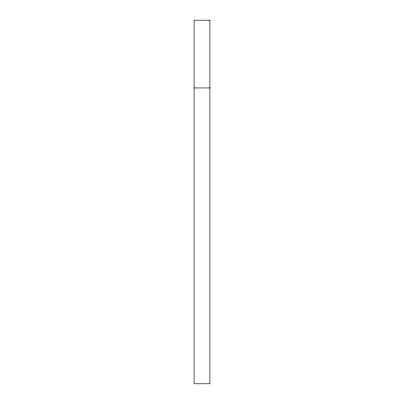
<?xml version="1.0" encoding="UTF-8"?>
<svg xmlns="http://www.w3.org/2000/svg" width="404" height="404" viewBox="0 0 404 404"><rect width="100%" height="100%" fill="white"/><g stroke="black" fill="none" stroke-linecap="round" stroke-linejoin="round"><path stroke-width="0.61" d="M194.097 87.951L209.903 87.951M209.903 20.2L194.097 20.2L194.097 383.8L209.903 383.8L209.903 20.2"/></g></svg>
